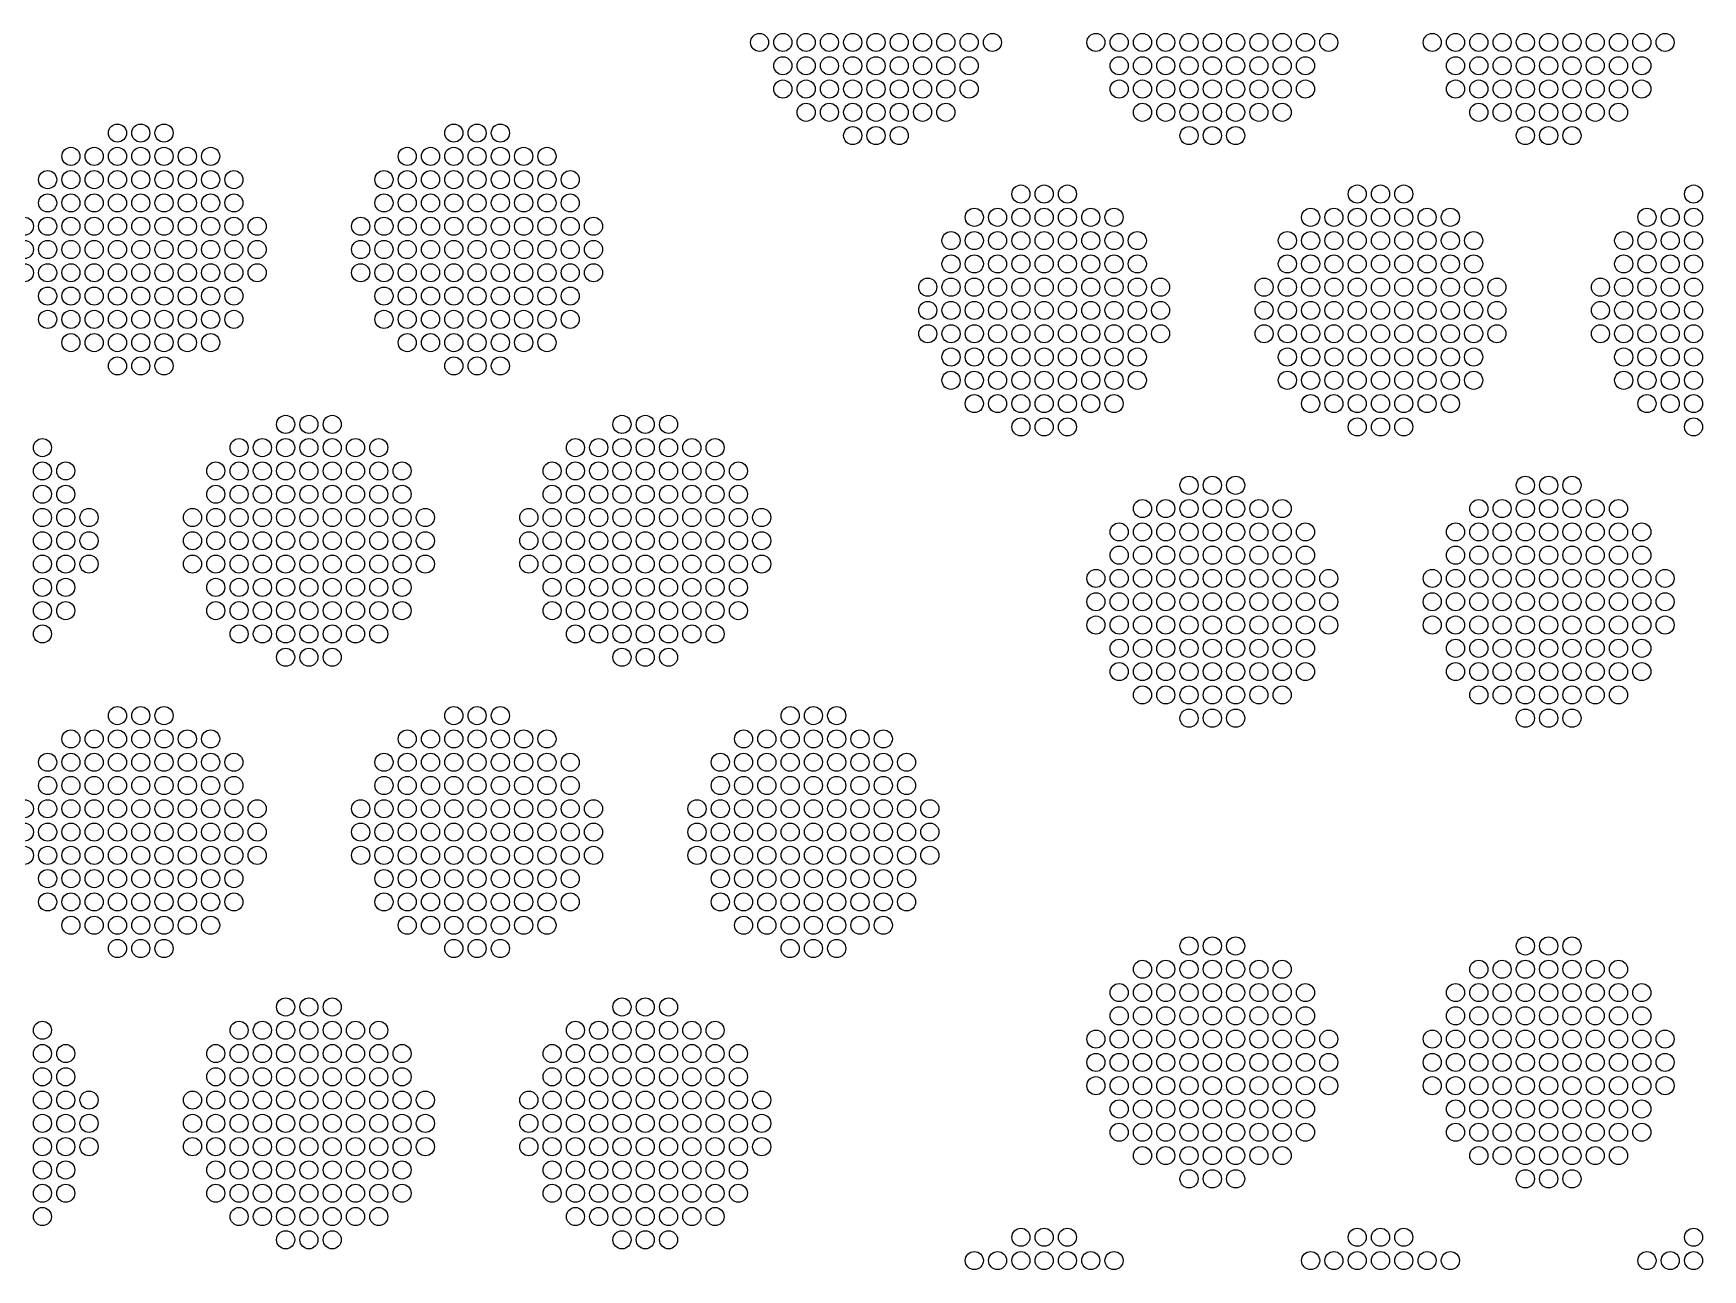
# Model space of a CAD drawing. Extents: x -49 to 54, y -38 to 38.
# Drawn here: x 34.96 to 41.41, y -18.97 to -14.19 of the extents above; entities that cross this region are included whole.
import ezdxf

# ---------------------------------------------------------------- set-up
doc = ezdxf.new("R2010")
doc.units = 0
doc.layers.add('LOWER_ELECTRODE', color=1, linetype='CONTINUOUS')

msp = doc.modelspace()

# ---------------------------------------------------------------- linework, layer by layer
at = {"layer": 'LOWER_ELECTRODE'}
for centre in [(37.7639, -14.2284), (37.8539, -14.2284), (37.9439, -14.2284), (38.0339, -14.2284), (38.1239, -14.2284), (38.2139, -14.2284), (38.3039, -14.2284), (38.3939, -14.2284), (38.4839, -14.2284), (38.5739, -14.2284), (38.6639, -14.2284), (39.0639, -14.2284), (39.1539, -14.2284), (39.2439, -14.2284), (39.3339, -14.2284), (39.4239, -14.2284), (39.5139, -14.2284), (39.6039, -14.2284), (39.6939, -14.2284), (39.7839, -14.2284), (39.8739, -14.2284), (39.9639, -14.2284), (40.3639, -14.2284), (40.4539, -14.2284), (40.5439, -14.2284), (40.6339, -14.2284), (40.7239, -14.2284), (40.8139, -14.2284), (40.9039, -14.2284), (40.9939, -14.2284), (41.0839, -14.2284), (41.1739, -14.2284), (41.2639, -14.2284), (37.8539, -14.3184), (37.9439, -14.3184), (38.0339, -14.3184), (38.1239, -14.3184), (38.2139, -14.3184), (38.3039, -14.3184), (38.3939, -14.3184), (38.4839, -14.3184), (38.5739, -14.3184), (39.1539, -14.3184), (39.2439, -14.3184), (39.3339, -14.3184), (39.4239, -14.3184), (39.5139, -14.3184), (39.6039, -14.3184), (39.6939, -14.3184), (39.7839, -14.3184), (39.8739, -14.3184), (40.4539, -14.3184), (40.5439, -14.3184), (40.6339, -14.3184), (40.7239, -14.3184), (40.8139, -14.3184), (40.9039, -14.3184), (40.9939, -14.3184), (41.0839, -14.3184), (41.1739, -14.3184), (37.8539, -14.4084), (37.9439, -14.4084), (38.0339, -14.4084), (38.1239, -14.4084), (38.2139, -14.4084), (38.3039, -14.4084), (38.3939, -14.4084), (38.4839, -14.4084), (38.5739, -14.4084), (39.1539, -14.4084), (39.2439, -14.4084), (39.3339, -14.4084), (39.4239, -14.4084), (39.5139, -14.4084), (39.6039, -14.4084), (39.6939, -14.4084), (39.7839, -14.4084), (39.8739, -14.4084), (40.4539, -14.4084), (40.5439, -14.4084), (40.6339, -14.4084), (40.7239, -14.4084), (40.8139, -14.4084), (40.9039, -14.4084), (40.9939, -14.4084), (41.0839, -14.4084), (41.1739, -14.4084), (37.9439, -14.4984), (38.0339, -14.4984), (38.1239, -14.4984), (38.2139, -14.4984), (38.3039, -14.4984), (38.3939, -14.4984), (38.4839, -14.4984), (39.2439, -14.4984), (39.3339, -14.4984), (39.4239, -14.4984), (39.5139, -14.4984), (39.6039, -14.4984), (39.6939, -14.4984), (39.7839, -14.4984), (40.5439, -14.4984), (40.6339, -14.4984), (40.7239, -14.4984), (40.8139, -14.4984), (40.9039, -14.4984), (40.9939, -14.4984), (41.0839, -14.4984), (35.2821, -14.5786), (35.3721, -14.5786), (35.4621, -14.5786), (36.5821, -14.5786), (36.6721, -14.5786), (36.7621, -14.5786), (38.1239, -14.5884), (38.2139, -14.5884), (38.3039, -14.5884), (39.4239, -14.5884), (39.5139, -14.5884), (39.6039, -14.5884), (40.7239, -14.5884), (40.8139, -14.5884), (40.9039, -14.5884), (35.1021, -14.6686), (35.1921, -14.6686), (35.2821, -14.6686), (35.3721, -14.6686), (35.4621, -14.6686), (35.5521, -14.6686), (35.6421, -14.6686), (36.4021, -14.6686), (36.4921, -14.6686), (36.5821, -14.6686), (36.6721, -14.6686), (36.7621, -14.6686), (36.8521, -14.6686), (36.9421, -14.6686), (35.0121, -14.7586), (35.1021, -14.7586), (35.1921, -14.7586), (35.2821, -14.7586), (35.3721, -14.7586), (35.4621, -14.7586), (35.5521, -14.7586), (35.6421, -14.7586), (35.7321, -14.7586), (36.3121, -14.7586), (36.4021, -14.7586), (36.4921, -14.7586), (36.5821, -14.7586), (36.6721, -14.7586), (36.7621, -14.7586), (36.8521, -14.7586), (36.9421, -14.7586), (37.0321, -14.7586), (35.0121, -14.8486), (35.1021, -14.8486), (35.1921, -14.8486), (35.2821, -14.8486), (35.3721, -14.8486), (35.4621, -14.8486), (35.5521, -14.8486), (35.6421, -14.8486), (35.7321, -14.8486), (36.3121, -14.8486), (36.4021, -14.8486), (36.4921, -14.8486), (36.5821, -14.8486), (36.6721, -14.8486), (36.7621, -14.8486), (36.8521, -14.8486), (36.9421, -14.8486), (37.0321, -14.8486), (38.7739, -14.8142), (38.8639, -14.8142), (38.9539, -14.8142), (40.0739, -14.8142), (40.1639, -14.8142), (40.2539, -14.8142), (41.3739, -14.8142), (34.9221, -14.9386), (35.0121, -14.9386), (35.1021, -14.9386), (35.1921, -14.9386), (35.2821, -14.9386), (35.3721, -14.9386), (35.4621, -14.9386), (35.5521, -14.9386), (35.6421, -14.9386), (35.7321, -14.9386), (35.8221, -14.9386), (36.2221, -14.9386), (36.3121, -14.9386), (36.4021, -14.9386), (36.4921, -14.9386), (36.5821, -14.9386), (36.6721, -14.9386), (36.7621, -14.9386), (36.8521, -14.9386), (36.9421, -14.9386), (37.0321, -14.9386), (37.1221, -14.9386), (38.5939, -14.9042), (38.6839, -14.9042), (38.7739, -14.9042), (38.8639, -14.9042), (38.9539, -14.9042), (39.0439, -14.9042), (39.1339, -14.9042), (39.8939, -14.9042), (39.9839, -14.9042), (40.0739, -14.9042), (40.1639, -14.9042), (40.2539, -14.9042), (40.3439, -14.9042), (40.4339, -14.9042), (41.1939, -14.9042), (41.2839, -14.9042), (41.3739, -14.9042), (38.5039, -14.9942), (38.5939, -14.9942), (38.6839, -14.9942), (38.7739, -14.9942), (38.8639, -14.9942), (38.9539, -14.9942), (39.0439, -14.9942), (39.1339, -14.9942), (39.2239, -14.9942), (39.8039, -14.9942), (39.8939, -14.9942), (39.9839, -14.9942), (40.0739, -14.9942), (40.1639, -14.9942), (40.2539, -14.9942), (40.3439, -14.9942), (40.4339, -14.9942), (40.5239, -14.9942), (41.1039, -14.9942), (41.1939, -14.9942), (41.2839, -14.9942), (41.3739, -14.9942), (34.9221, -15.0286), (35.0121, -15.0286), (35.1021, -15.0286), (35.1921, -15.0286), (35.2821, -15.0286), (35.3721, -15.0286), (35.4621, -15.0286), (35.5521, -15.0286), (35.6421, -15.0286), (35.7321, -15.0286), (35.8221, -15.0286), (36.2221, -15.0286), (36.3121, -15.0286), (36.4021, -15.0286), (36.4921, -15.0286), (36.5821, -15.0286), (36.6721, -15.0286), (36.7621, -15.0286), (36.8521, -15.0286), (36.9421, -15.0286), (37.0321, -15.0286), (37.1221, -15.0286), (34.9221, -15.1186), (35.0121, -15.1186), (35.1021, -15.1186), (35.1921, -15.1186), (35.2821, -15.1186), (35.3721, -15.1186), (35.4621, -15.1186), (35.5521, -15.1186), (35.6421, -15.1186), (35.7321, -15.1186), (35.8221, -15.1186), (36.2221, -15.1186), (36.3121, -15.1186), (36.4021, -15.1186), (36.4921, -15.1186), (36.5821, -15.1186), (36.6721, -15.1186), (36.7621, -15.1186), (36.8521, -15.1186), (36.9421, -15.1186), (37.0321, -15.1186), (37.1221, -15.1186), (38.5039, -15.0842), (38.5939, -15.0842), (38.6839, -15.0842), (38.7739, -15.0842), (38.8639, -15.0842), (38.9539, -15.0842), (39.0439, -15.0842), (39.1339, -15.0842), (39.2239, -15.0842), (39.8039, -15.0842), (39.8939, -15.0842), (39.9839, -15.0842), (40.0739, -15.0842), (40.1639, -15.0842), (40.2539, -15.0842), (40.3439, -15.0842), (40.4339, -15.0842), (40.5239, -15.0842), (41.1039, -15.0842), (41.1939, -15.0842), (41.2839, -15.0842), (41.3739, -15.0842), (38.4139, -15.1742), (38.5039, -15.1742), (38.5939, -15.1742), (38.6839, -15.1742), (38.7739, -15.1742), (38.8639, -15.1742), (38.9539, -15.1742), (39.0439, -15.1742), (39.1339, -15.1742), (39.2239, -15.1742), (39.3139, -15.1742), (39.7139, -15.1742), (39.8039, -15.1742), (39.8939, -15.1742), (39.9839, -15.1742), (40.0739, -15.1742), (40.1639, -15.1742), (40.2539, -15.1742), (40.3439, -15.1742), (40.4339, -15.1742), (40.5239, -15.1742), (40.6139, -15.1742), (41.0139, -15.1742), (41.1039, -15.1742), (41.1939, -15.1742), (41.2839, -15.1742), (41.3739, -15.1742), (35.0121, -15.2086), (35.1021, -15.2086), (35.1921, -15.2086), (35.2821, -15.2086), (35.3721, -15.2086), (35.4621, -15.2086), (35.5521, -15.2086), (35.6421, -15.2086), (35.7321, -15.2086), (36.3121, -15.2086), (36.4021, -15.2086), (36.4921, -15.2086), (36.5821, -15.2086), (36.6721, -15.2086), (36.7621, -15.2086), (36.8521, -15.2086), (36.9421, -15.2086), (37.0321, -15.2086), (35.0121, -15.2986), (35.1021, -15.2986), (35.1921, -15.2986), (35.2821, -15.2986), (35.3721, -15.2986), (35.4621, -15.2986), (35.5521, -15.2986), (35.6421, -15.2986), (35.7321, -15.2986), (36.3121, -15.2986), (36.4021, -15.2986), (36.4921, -15.2986), (36.5821, -15.2986), (36.6721, -15.2986), (36.7621, -15.2986), (36.8521, -15.2986), (36.9421, -15.2986), (37.0321, -15.2986), (38.4139, -15.2642), (38.5039, -15.2642), (38.5939, -15.2642), (38.6839, -15.2642), (38.7739, -15.2642), (38.8639, -15.2642), (38.9539, -15.2642), (39.0439, -15.2642), (39.1339, -15.2642), (39.2239, -15.2642), (39.3139, -15.2642), (39.7139, -15.2642), (39.8039, -15.2642), (39.8939, -15.2642), (39.9839, -15.2642), (40.0739, -15.2642), (40.1639, -15.2642), (40.2539, -15.2642), (40.3439, -15.2642), (40.4339, -15.2642), (40.5239, -15.2642), (40.6139, -15.2642), (41.0139, -15.2642), (41.1039, -15.2642), (41.1939, -15.2642), (41.2839, -15.2642), (41.3739, -15.2642), (35.1021, -15.3886), (35.1921, -15.3886), (35.2821, -15.3886), (35.3721, -15.3886), (35.4621, -15.3886), (35.5521, -15.3886), (35.6421, -15.3886), (36.4021, -15.3886), (36.4921, -15.3886), (36.5821, -15.3886), (36.6721, -15.3886), (36.7621, -15.3886), (36.8521, -15.3886), (36.9421, -15.3886), (38.4139, -15.3542), (38.5039, -15.3542), (38.5939, -15.3542), (38.6839, -15.3542), (38.7739, -15.3542), (38.8639, -15.3542), (38.9539, -15.3542), (39.0439, -15.3542), (39.1339, -15.3542), (39.2239, -15.3542), (39.3139, -15.3542), (39.7139, -15.3542), (39.8039, -15.3542), (39.8939, -15.3542), (39.9839, -15.3542), (40.0739, -15.3542), (40.1639, -15.3542), (40.2539, -15.3542), (40.3439, -15.3542), (40.4339, -15.3542), (40.5239, -15.3542), (40.6139, -15.3542), (41.0139, -15.3542), (41.1039, -15.3542), (41.1939, -15.3542), (41.2839, -15.3542), (41.3739, -15.3542), (38.5039, -15.4442), (38.5939, -15.4442), (38.6839, -15.4442), (38.7739, -15.4442), (38.8639, -15.4442), (38.9539, -15.4442), (39.0439, -15.4442), (39.1339, -15.4442), (39.2239, -15.4442), (39.8039, -15.4442), (39.8939, -15.4442), (39.9839, -15.4442), (40.0739, -15.4442), (40.1639, -15.4442), (40.2539, -15.4442), (40.3439, -15.4442), (40.4339, -15.4442), (40.5239, -15.4442), (41.1039, -15.4442), (41.1939, -15.4442), (41.2839, -15.4442), (41.3739, -15.4442), (35.2821, -15.4786), (35.3721, -15.4786), (35.4621, -15.4786), (36.5821, -15.4786), (36.6721, -15.4786), (36.7621, -15.4786), (38.5039, -15.5342), (38.5939, -15.5342), (38.6839, -15.5342), (38.7739, -15.5342), (38.8639, -15.5342), (38.9539, -15.5342), (39.0439, -15.5342), (39.1339, -15.5342), (39.2239, -15.5342), (39.8039, -15.5342), (39.8939, -15.5342), (39.9839, -15.5342), (40.0739, -15.5342), (40.1639, -15.5342), (40.2539, -15.5342), (40.3439, -15.5342), (40.4339, -15.5342), (40.5239, -15.5342), (41.1039, -15.5342), (41.1939, -15.5342), (41.2839, -15.5342), (41.3739, -15.5342), (38.5939, -15.6242), (38.6839, -15.6242), (38.7739, -15.6242), (38.8639, -15.6242), (38.9539, -15.6242), (39.0439, -15.6242), (39.1339, -15.6242), (39.8939, -15.6242), (39.9839, -15.6242), (40.0739, -15.6242), (40.1639, -15.6242), (40.2539, -15.6242), (40.3439, -15.6242), (40.4339, -15.6242), (41.1939, -15.6242), (41.2839, -15.6242), (41.3739, -15.6242), (35.9321, -15.7044), (36.0221, -15.7044), (36.1121, -15.7044), (37.2321, -15.7044), (37.3221, -15.7044), (37.4121, -15.7044), (38.7739, -15.7142), (38.8639, -15.7142), (38.9539, -15.7142), (40.0739, -15.7142), (40.1639, -15.7142), (40.2539, -15.7142), (41.3739, -15.7142), (34.9921, -15.7944), (35.7521, -15.7944), (35.8421, -15.7944), (35.9321, -15.7944), (36.0221, -15.7944), (36.1121, -15.7944), (36.2021, -15.7944), (36.2921, -15.7944), (37.0521, -15.7944), (37.1421, -15.7944), (37.2321, -15.7944), (37.3221, -15.7944), (37.4121, -15.7944), (37.5021, -15.7944), (37.5921, -15.7944), (34.9921, -15.8844), (35.0821, -15.8844), (35.6621, -15.8844), (35.7521, -15.8844), (35.8421, -15.8844), (35.9321, -15.8844), (36.0221, -15.8844), (36.1121, -15.8844), (36.2021, -15.8844), (36.2921, -15.8844), (36.3821, -15.8844), (36.9621, -15.8844), (37.0521, -15.8844), (37.1421, -15.8844), (37.2321, -15.8844), (37.3221, -15.8844), (37.4121, -15.8844), (37.5021, -15.8844), (37.5921, -15.8844), (37.6821, -15.8844), (39.4239, -15.94), (39.5139, -15.94), (39.6039, -15.94), (40.7239, -15.94), (40.8139, -15.94), (40.9039, -15.94), (34.9921, -15.9744), (35.0821, -15.9744), (35.6621, -15.9744), (35.7521, -15.9744), (35.8421, -15.9744), (35.9321, -15.9744), (36.0221, -15.9744), (36.1121, -15.9744), (36.2021, -15.9744), (36.2921, -15.9744), (36.3821, -15.9744), (36.9621, -15.9744), (37.0521, -15.9744), (37.1421, -15.9744), (37.2321, -15.9744), (37.3221, -15.9744), (37.4121, -15.9744), (37.5021, -15.9744), (37.5921, -15.9744), (37.6821, -15.9744), (39.2439, -16.03), (39.3339, -16.03), (39.4239, -16.03), (39.5139, -16.03), (39.6039, -16.03), (39.6939, -16.03), (39.7839, -16.03), (40.5439, -16.03), (40.6339, -16.03), (40.7239, -16.03), (40.8139, -16.03), (40.9039, -16.03), (40.9939, -16.03), (41.0839, -16.03), (34.9921, -16.0644), (35.0821, -16.0644), (35.1721, -16.0644), (35.5721, -16.0644), (35.6621, -16.0644), (35.7521, -16.0644), (35.8421, -16.0644), (35.9321, -16.0644), (36.0221, -16.0644), (36.1121, -16.0644), (36.2021, -16.0644), (36.2921, -16.0644), (36.3821, -16.0644), (36.4721, -16.0644), (36.8721, -16.0644), (36.9621, -16.0644), (37.0521, -16.0644), (37.1421, -16.0644), (37.2321, -16.0644), (37.3221, -16.0644), (37.4121, -16.0644), (37.5021, -16.0644), (37.5921, -16.0644), (37.6821, -16.0644), (37.7721, -16.0644), (34.9921, -16.1544), (35.0821, -16.1544), (35.1721, -16.1544), (35.5721, -16.1544), (35.6621, -16.1544), (35.7521, -16.1544), (35.8421, -16.1544), (35.9321, -16.1544), (36.0221, -16.1544), (36.1121, -16.1544), (36.2021, -16.1544), (36.2921, -16.1544), (36.3821, -16.1544), (36.4721, -16.1544), (36.8721, -16.1544), (36.9621, -16.1544), (37.0521, -16.1544), (37.1421, -16.1544), (37.2321, -16.1544), (37.3221, -16.1544), (37.4121, -16.1544), (37.5021, -16.1544), (37.5921, -16.1544), (37.6821, -16.1544), (37.7721, -16.1544), (39.1539, -16.12), (39.2439, -16.12), (39.3339, -16.12), (39.4239, -16.12), (39.5139, -16.12), (39.6039, -16.12), (39.6939, -16.12), (39.7839, -16.12), (39.8739, -16.12), (40.4539, -16.12), (40.5439, -16.12), (40.6339, -16.12), (40.7239, -16.12), (40.8139, -16.12), (40.9039, -16.12), (40.9939, -16.12), (41.0839, -16.12), (41.1739, -16.12), (39.1539, -16.21), (39.2439, -16.21), (39.3339, -16.21), (39.4239, -16.21), (39.5139, -16.21), (39.6039, -16.21), (39.6939, -16.21), (39.7839, -16.21), (39.8739, -16.21), (40.4539, -16.21), (40.5439, -16.21), (40.6339, -16.21), (40.7239, -16.21), (40.8139, -16.21), (40.9039, -16.21), (40.9939, -16.21), (41.0839, -16.21), (41.1739, -16.21), (34.9921, -16.2444), (35.0821, -16.2444), (35.1721, -16.2444), (35.5721, -16.2444), (35.6621, -16.2444), (35.7521, -16.2444), (35.8421, -16.2444), (35.9321, -16.2444), (36.0221, -16.2444), (36.1121, -16.2444), (36.2021, -16.2444), (36.2921, -16.2444), (36.3821, -16.2444), (36.4721, -16.2444), (36.8721, -16.2444), (36.9621, -16.2444), (37.0521, -16.2444), (37.1421, -16.2444), (37.2321, -16.2444), (37.3221, -16.2444), (37.4121, -16.2444), (37.5021, -16.2444), (37.5921, -16.2444), (37.6821, -16.2444), (37.7721, -16.2444), (34.9921, -16.3344), (35.0821, -16.3344), (35.6621, -16.3344), (35.7521, -16.3344), (35.8421, -16.3344), (35.9321, -16.3344), (36.0221, -16.3344), (36.1121, -16.3344), (36.2021, -16.3344), (36.2921, -16.3344), (36.3821, -16.3344), (36.9621, -16.3344), (37.0521, -16.3344), (37.1421, -16.3344), (37.2321, -16.3344), (37.3221, -16.3344), (37.4121, -16.3344), (37.5021, -16.3344), (37.5921, -16.3344), (37.6821, -16.3344), (39.0639, -16.3), (39.1539, -16.3), (39.2439, -16.3), (39.3339, -16.3), (39.4239, -16.3), (39.5139, -16.3), (39.6039, -16.3), (39.6939, -16.3), (39.7839, -16.3), (39.8739, -16.3), (39.9639, -16.3), (40.3639, -16.3), (40.4539, -16.3), (40.5439, -16.3), (40.6339, -16.3), (40.7239, -16.3), (40.8139, -16.3), (40.9039, -16.3), (40.9939, -16.3), (41.0839, -16.3), (41.1739, -16.3), (41.2639, -16.3), (39.0639, -16.39), (39.1539, -16.39), (39.2439, -16.39), (39.3339, -16.39), (39.4239, -16.39), (39.5139, -16.39), (39.6039, -16.39), (39.6939, -16.39), (39.7839, -16.39), (39.8739, -16.39), (39.9639, -16.39), (40.3639, -16.39), (40.4539, -16.39), (40.5439, -16.39), (40.6339, -16.39), (40.7239, -16.39), (40.8139, -16.39), (40.9039, -16.39), (40.9939, -16.39), (41.0839, -16.39), (41.1739, -16.39), (41.2639, -16.39), (34.9921, -16.4244), (35.0821, -16.4244), (35.6621, -16.4244), (35.7521, -16.4244), (35.8421, -16.4244), (35.9321, -16.4244), (36.0221, -16.4244), (36.1121, -16.4244), (36.2021, -16.4244), (36.2921, -16.4244), (36.3821, -16.4244), (36.9621, -16.4244), (37.0521, -16.4244), (37.1421, -16.4244), (37.2321, -16.4244), (37.3221, -16.4244), (37.4121, -16.4244), (37.5021, -16.4244), (37.5921, -16.4244), (37.6821, -16.4244), (39.0639, -16.48), (39.1539, -16.48), (39.2439, -16.48), (39.3339, -16.48), (39.4239, -16.48), (39.5139, -16.48), (39.6039, -16.48), (39.6939, -16.48), (39.7839, -16.48), (39.8739, -16.48), (39.9639, -16.48), (40.3639, -16.48), (40.4539, -16.48), (40.5439, -16.48), (40.6339, -16.48), (40.7239, -16.48), (40.8139, -16.48), (40.9039, -16.48), (40.9939, -16.48), (41.0839, -16.48), (41.1739, -16.48), (41.2639, -16.48), (34.9921, -16.5144), (35.7521, -16.5144), (35.8421, -16.5144), (35.9321, -16.5144), (36.0221, -16.5144), (36.1121, -16.5144), (36.2021, -16.5144), (36.2921, -16.5144), (37.0521, -16.5144), (37.1421, -16.5144), (37.2321, -16.5144), (37.3221, -16.5144), (37.4121, -16.5144), (37.5021, -16.5144), (37.5921, -16.5144), (35.9321, -16.6044), (36.0221, -16.6044), (36.1121, -16.6044), (37.2321, -16.6044), (37.3221, -16.6044), (37.4121, -16.6044), (39.1539, -16.57), (39.2439, -16.57), (39.3339, -16.57), (39.4239, -16.57), (39.5139, -16.57), (39.6039, -16.57), (39.6939, -16.57), (39.7839, -16.57), (39.8739, -16.57), (40.4539, -16.57), (40.5439, -16.57), (40.6339, -16.57), (40.7239, -16.57), (40.8139, -16.57), (40.9039, -16.57), (40.9939, -16.57), (41.0839, -16.57), (41.1739, -16.57), (39.1539, -16.66), (39.2439, -16.66), (39.3339, -16.66), (39.4239, -16.66), (39.5139, -16.66), (39.6039, -16.66), (39.6939, -16.66), (39.7839, -16.66), (39.8739, -16.66), (40.4539, -16.66), (40.5439, -16.66), (40.6339, -16.66), (40.7239, -16.66), (40.8139, -16.66), (40.9039, -16.66), (40.9939, -16.66), (41.0839, -16.66), (41.1739, -16.66), (39.2439, -16.75), (39.3339, -16.75), (39.4239, -16.75), (39.5139, -16.75), (39.6039, -16.75), (39.6939, -16.75), (39.7839, -16.75), (40.5439, -16.75), (40.6339, -16.75), (40.7239, -16.75), (40.8139, -16.75), (40.9039, -16.75), (40.9939, -16.75), (41.0839, -16.75), (35.2821, -16.8302), (35.3721, -16.8302), (35.4621, -16.8302), (36.5821, -16.8302), (36.6721, -16.8302), (36.7621, -16.8302), (37.8821, -16.8302), (37.9721, -16.8302), (38.0621, -16.8302), (39.4239, -16.84), (39.5139, -16.84), (39.6039, -16.84), (40.7239, -16.84), (40.8139, -16.84), (40.9039, -16.84), (35.1021, -16.9202), (35.1921, -16.9202), (35.2821, -16.9202), (35.3721, -16.9202), (35.4621, -16.9202), (35.5521, -16.9202), (35.6421, -16.9202), (36.4021, -16.9202), (36.4921, -16.9202), (36.5821, -16.9202), (36.6721, -16.9202), (36.7621, -16.9202), (36.8521, -16.9202), (36.9421, -16.9202), (37.7021, -16.9202), (37.7921, -16.9202), (37.8821, -16.9202), (37.9721, -16.9202), (38.0621, -16.9202), (38.1521, -16.9202), (38.2421, -16.9202), (35.0121, -17.0102), (35.1021, -17.0102), (35.1921, -17.0102), (35.2821, -17.0102), (35.3721, -17.0102), (35.4621, -17.0102), (35.5521, -17.0102), (35.6421, -17.0102), (35.7321, -17.0102), (36.3121, -17.0102), (36.4021, -17.0102), (36.4921, -17.0102), (36.5821, -17.0102), (36.6721, -17.0102), (36.7621, -17.0102), (36.8521, -17.0102), (36.9421, -17.0102), (37.0321, -17.0102), (37.6121, -17.0102), (37.7021, -17.0102), (37.7921, -17.0102), (37.8821, -17.0102), (37.9721, -17.0102), (38.0621, -17.0102), (38.1521, -17.0102), (38.2421, -17.0102), (38.3321, -17.0102), (35.0121, -17.1002), (35.1021, -17.1002), (35.1921, -17.1002), (35.2821, -17.1002), (35.3721, -17.1002), (35.4621, -17.1002), (35.5521, -17.1002), (35.6421, -17.1002), (35.7321, -17.1002), (36.3121, -17.1002), (36.4021, -17.1002), (36.4921, -17.1002), (36.5821, -17.1002), (36.6721, -17.1002), (36.7621, -17.1002), (36.8521, -17.1002), (36.9421, -17.1002), (37.0321, -17.1002), (37.6121, -17.1002), (37.7021, -17.1002), (37.7921, -17.1002), (37.8821, -17.1002), (37.9721, -17.1002), (38.0621, -17.1002), (38.1521, -17.1002), (38.2421, -17.1002), (38.3321, -17.1002), (34.9221, -17.1902), (35.0121, -17.1902), (35.1021, -17.1902), (35.1921, -17.1902), (35.2821, -17.1902), (35.3721, -17.1902), (35.4621, -17.1902), (35.5521, -17.1902), (35.6421, -17.1902), (35.7321, -17.1902), (35.8221, -17.1902), (36.2221, -17.1902), (36.3121, -17.1902), (36.4021, -17.1902), (36.4921, -17.1902), (36.5821, -17.1902), (36.6721, -17.1902), (36.7621, -17.1902), (36.8521, -17.1902), (36.9421, -17.1902), (37.0321, -17.1902), (37.1221, -17.1902), (37.5221, -17.1902), (37.6121, -17.1902), (37.7021, -17.1902), (37.7921, -17.1902), (37.8821, -17.1902), (37.9721, -17.1902), (38.0621, -17.1902), (38.1521, -17.1902), (38.2421, -17.1902), (38.3321, -17.1902), (38.4221, -17.1902), (34.9221, -17.2802), (35.0121, -17.2802), (35.1021, -17.2802), (35.1921, -17.2802), (35.2821, -17.2802), (35.3721, -17.2802), (35.4621, -17.2802), (35.5521, -17.2802), (35.6421, -17.2802), (35.7321, -17.2802), (35.8221, -17.2802), (36.2221, -17.2802), (36.3121, -17.2802), (36.4021, -17.2802), (36.4921, -17.2802), (36.5821, -17.2802), (36.6721, -17.2802), (36.7621, -17.2802), (36.8521, -17.2802), (36.9421, -17.2802), (37.0321, -17.2802), (37.1221, -17.2802), (37.5221, -17.2802), (37.6121, -17.2802), (37.7021, -17.2802), (37.7921, -17.2802), (37.8821, -17.2802), (37.9721, -17.2802), (38.0621, -17.2802), (38.1521, -17.2802), (38.2421, -17.2802), (38.3321, -17.2802), (38.4221, -17.2802), (34.9221, -17.3702), (35.0121, -17.3702), (35.1021, -17.3702), (35.1921, -17.3702), (35.2821, -17.3702), (35.3721, -17.3702), (35.4621, -17.3702), (35.5521, -17.3702), (35.6421, -17.3702), (35.7321, -17.3702), (35.8221, -17.3702), (36.2221, -17.3702), (36.3121, -17.3702), (36.4021, -17.3702), (36.4921, -17.3702), (36.5821, -17.3702), (36.6721, -17.3702), (36.7621, -17.3702), (36.8521, -17.3702), (36.9421, -17.3702), (37.0321, -17.3702), (37.1221, -17.3702), (37.5221, -17.3702), (37.6121, -17.3702), (37.7021, -17.3702), (37.7921, -17.3702), (37.8821, -17.3702), (37.9721, -17.3702), (38.0621, -17.3702), (38.1521, -17.3702), (38.2421, -17.3702), (38.3321, -17.3702), (38.4221, -17.3702), (35.0121, -17.4602), (35.1021, -17.4602), (35.1921, -17.4602), (35.2821, -17.4602), (35.3721, -17.4602), (35.4621, -17.4602), (35.5521, -17.4602), (35.6421, -17.4602), (35.7321, -17.4602), (36.3121, -17.4602), (36.4021, -17.4602), (36.4921, -17.4602), (36.5821, -17.4602), (36.6721, -17.4602), (36.7621, -17.4602), (36.8521, -17.4602), (36.9421, -17.4602), (37.0321, -17.4602), (37.6121, -17.4602), (37.7021, -17.4602), (37.7921, -17.4602), (37.8821, -17.4602), (37.9721, -17.4602), (38.0621, -17.4602), (38.1521, -17.4602), (38.2421, -17.4602), (38.3321, -17.4602), (35.0121, -17.5502), (35.1021, -17.5502), (35.1921, -17.5502), (35.2821, -17.5502), (35.3721, -17.5502), (35.4621, -17.5502), (35.5521, -17.5502), (35.6421, -17.5502), (35.7321, -17.5502), (36.3121, -17.5502), (36.4021, -17.5502), (36.4921, -17.5502), (36.5821, -17.5502), (36.6721, -17.5502), (36.7621, -17.5502), (36.8521, -17.5502), (36.9421, -17.5502), (37.0321, -17.5502), (37.6121, -17.5502), (37.7021, -17.5502), (37.7921, -17.5502), (37.8821, -17.5502), (37.9721, -17.5502), (38.0621, -17.5502), (38.1521, -17.5502), (38.2421, -17.5502), (38.3321, -17.5502), (35.1021, -17.6402), (35.1921, -17.6402), (35.2821, -17.6402), (35.3721, -17.6402), (35.4621, -17.6402), (35.5521, -17.6402), (35.6421, -17.6402), (36.4021, -17.6402), (36.4921, -17.6402), (36.5821, -17.6402), (36.6721, -17.6402), (36.7621, -17.6402), (36.8521, -17.6402), (36.9421, -17.6402), (37.7021, -17.6402), (37.7921, -17.6402), (37.8821, -17.6402), (37.9721, -17.6402), (38.0621, -17.6402), (38.1521, -17.6402), (38.2421, -17.6402), (35.2821, -17.7302), (35.3721, -17.7302), (35.4621, -17.7302), (36.5821, -17.7302), (36.6721, -17.7302), (36.7621, -17.7302), (37.8821, -17.7302), (37.9721, -17.7302), (38.0621, -17.7302), (39.4239, -17.7204), (39.5139, -17.7204), (39.6039, -17.7204), (40.7239, -17.7204), (40.8139, -17.7204), (40.9039, -17.7204), (39.2439, -17.8104), (39.3339, -17.8104), (39.4239, -17.8104), (39.5139, -17.8104), (39.6039, -17.8104), (39.6939, -17.8104), (39.7839, -17.8104), (40.5439, -17.8104), (40.6339, -17.8104), (40.7239, -17.8104), (40.8139, -17.8104), (40.9039, -17.8104), (40.9939, -17.8104), (41.0839, -17.8104), (39.1539, -17.9004), (39.2439, -17.9004), (39.3339, -17.9004), (39.4239, -17.9004), (39.5139, -17.9004), (39.6039, -17.9004), (39.6939, -17.9004), (39.7839, -17.9004), (39.8739, -17.9004), (40.4539, -17.9004), (40.5439, -17.9004), (40.6339, -17.9004), (40.7239, -17.9004), (40.8139, -17.9004), (40.9039, -17.9004), (40.9939, -17.9004), (41.0839, -17.9004), (41.1739, -17.9004), (35.9321, -17.9561), (36.0221, -17.9561), (36.1121, -17.9561), (37.2321, -17.9561), (37.3221, -17.9561), (37.4121, -17.9561), (39.1539, -17.9904), (39.2439, -17.9904), (39.3339, -17.9904), (39.4239, -17.9904), (39.5139, -17.9904), (39.6039, -17.9904), (39.6939, -17.9904), (39.7839, -17.9904), (39.8739, -17.9904), (40.4539, -17.9904), (40.5439, -17.9904), (40.6339, -17.9904), (40.7239, -17.9904), (40.8139, -17.9904), (40.9039, -17.9904), (40.9939, -17.9904), (41.0839, -17.9904), (41.1739, -17.9904), (34.9921, -18.0461), (35.7521, -18.0461), (35.8421, -18.0461), (35.9321, -18.0461), (36.0221, -18.0461), (36.1121, -18.0461), (36.2021, -18.0461), (36.2921, -18.0461), (37.0521, -18.0461), (37.1421, -18.0461), (37.2321, -18.0461), (37.3221, -18.0461), (37.4121, -18.0461), (37.5021, -18.0461), (37.5921, -18.0461), (39.0639, -18.0804), (39.1539, -18.0804), (39.2439, -18.0804), (39.3339, -18.0804), (39.4239, -18.0804), (39.5139, -18.0804), (39.6039, -18.0804), (39.6939, -18.0804), (39.7839, -18.0804), (39.8739, -18.0804), (39.9639, -18.0804), (40.3639, -18.0804), (40.4539, -18.0804), (40.5439, -18.0804), (40.6339, -18.0804), (40.7239, -18.0804), (40.8139, -18.0804), (40.9039, -18.0804), (40.9939, -18.0804), (41.0839, -18.0804), (41.1739, -18.0804), (41.2639, -18.0804), (34.9921, -18.1361), (35.0821, -18.1361), (35.6621, -18.1361), (35.7521, -18.1361), (35.8421, -18.1361), (35.9321, -18.1361), (36.0221, -18.1361), (36.1121, -18.1361), (36.2021, -18.1361), (36.2921, -18.1361), (36.3821, -18.1361), (36.9621, -18.1361), (37.0521, -18.1361), (37.1421, -18.1361), (37.2321, -18.1361), (37.3221, -18.1361), (37.4121, -18.1361), (37.5021, -18.1361), (37.5921, -18.1361), (37.6821, -18.1361), (34.9921, -18.2261), (35.0821, -18.2261), (35.6621, -18.2261), (35.7521, -18.2261), (35.8421, -18.2261), (35.9321, -18.2261), (36.0221, -18.2261), (36.1121, -18.2261), (36.2021, -18.2261), (36.2921, -18.2261), (36.3821, -18.2261), (36.9621, -18.2261), (37.0521, -18.2261), (37.1421, -18.2261), (37.2321, -18.2261), (37.3221, -18.2261), (37.4121, -18.2261), (37.5021, -18.2261), (37.5921, -18.2261), (37.6821, -18.2261), (39.0639, -18.1704), (39.1539, -18.1704), (39.2439, -18.1704), (39.3339, -18.1704), (39.4239, -18.1704), (39.5139, -18.1704), (39.6039, -18.1704), (39.6939, -18.1704), (39.7839, -18.1704), (39.8739, -18.1704), (39.9639, -18.1704), (40.3639, -18.1704), (40.4539, -18.1704), (40.5439, -18.1704), (40.6339, -18.1704), (40.7239, -18.1704), (40.8139, -18.1704), (40.9039, -18.1704), (40.9939, -18.1704), (41.0839, -18.1704), (41.1739, -18.1704), (41.2639, -18.1704), (39.0639, -18.2604), (39.1539, -18.2604), (39.2439, -18.2604), (39.3339, -18.2604), (39.4239, -18.2604), (39.5139, -18.2604), (39.6039, -18.2604), (39.6939, -18.2604), (39.7839, -18.2604), (39.8739, -18.2604), (39.9639, -18.2604), (40.3639, -18.2604), (40.4539, -18.2604), (40.5439, -18.2604), (40.6339, -18.2604), (40.7239, -18.2604), (40.8139, -18.2604), (40.9039, -18.2604), (40.9939, -18.2604), (41.0839, -18.2604), (41.1739, -18.2604), (41.2639, -18.2604), (34.9921, -18.3161), (35.0821, -18.3161), (35.1721, -18.3161), (35.5721, -18.3161), (35.6621, -18.3161), (35.7521, -18.3161), (35.8421, -18.3161), (35.9321, -18.3161), (36.0221, -18.3161), (36.1121, -18.3161), (36.2021, -18.3161), (36.2921, -18.3161), (36.3821, -18.3161), (36.4721, -18.3161), (36.8721, -18.3161), (36.9621, -18.3161), (37.0521, -18.3161), (37.1421, -18.3161), (37.2321, -18.3161), (37.3221, -18.3161), (37.4121, -18.3161), (37.5021, -18.3161), (37.5921, -18.3161), (37.6821, -18.3161), (37.7721, -18.3161), (39.1539, -18.3504), (39.2439, -18.3504), (39.3339, -18.3504), (39.4239, -18.3504), (39.5139, -18.3504), (39.6039, -18.3504), (39.6939, -18.3504), (39.7839, -18.3504), (39.8739, -18.3504), (40.4539, -18.3504), (40.5439, -18.3504), (40.6339, -18.3504), (40.7239, -18.3504), (40.8139, -18.3504), (40.9039, -18.3504), (40.9939, -18.3504), (41.0839, -18.3504), (41.1739, -18.3504), (34.9921, -18.4061), (35.0821, -18.4061), (35.1721, -18.4061), (35.5721, -18.4061), (35.6621, -18.4061), (35.7521, -18.4061), (35.8421, -18.4061), (35.9321, -18.4061), (36.0221, -18.4061), (36.1121, -18.4061), (36.2021, -18.4061), (36.2921, -18.4061), (36.3821, -18.4061), (36.4721, -18.4061), (36.8721, -18.4061), (36.9621, -18.4061), (37.0521, -18.4061), (37.1421, -18.4061), (37.2321, -18.4061), (37.3221, -18.4061), (37.4121, -18.4061), (37.5021, -18.4061), (37.5921, -18.4061), (37.6821, -18.4061), (37.7721, -18.4061), (39.1539, -18.4404), (39.2439, -18.4404), (39.3339, -18.4404), (39.4239, -18.4404), (39.5139, -18.4404), (39.6039, -18.4404), (39.6939, -18.4404), (39.7839, -18.4404), (39.8739, -18.4404), (40.4539, -18.4404), (40.5439, -18.4404), (40.6339, -18.4404), (40.7239, -18.4404), (40.8139, -18.4404), (40.9039, -18.4404), (40.9939, -18.4404), (41.0839, -18.4404), (41.1739, -18.4404), (34.9921, -18.4961), (35.0821, -18.4961), (35.1721, -18.4961), (35.5721, -18.4961), (35.6621, -18.4961), (35.7521, -18.4961), (35.8421, -18.4961), (35.9321, -18.4961), (36.0221, -18.4961), (36.1121, -18.4961), (36.2021, -18.4961), (36.2921, -18.4961), (36.3821, -18.4961), (36.4721, -18.4961), (36.8721, -18.4961), (36.9621, -18.4961), (37.0521, -18.4961), (37.1421, -18.4961), (37.2321, -18.4961), (37.3221, -18.4961), (37.4121, -18.4961), (37.5021, -18.4961), (37.5921, -18.4961), (37.6821, -18.4961), (37.7721, -18.4961), (39.2439, -18.5304), (39.3339, -18.5304), (39.4239, -18.5304), (39.5139, -18.5304), (39.6039, -18.5304), (39.6939, -18.5304), (39.7839, -18.5304), (40.5439, -18.5304), (40.6339, -18.5304), (40.7239, -18.5304), (40.8139, -18.5304), (40.9039, -18.5304), (40.9939, -18.5304), (41.0839, -18.5304), (34.9921, -18.5861), (35.0821, -18.5861), (35.6621, -18.5861), (35.7521, -18.5861), (35.8421, -18.5861), (35.9321, -18.5861), (36.0221, -18.5861), (36.1121, -18.5861), (36.2021, -18.5861), (36.2921, -18.5861), (36.3821, -18.5861), (36.9621, -18.5861), (37.0521, -18.5861), (37.1421, -18.5861), (37.2321, -18.5861), (37.3221, -18.5861), (37.4121, -18.5861), (37.5021, -18.5861), (37.5921, -18.5861), (37.6821, -18.5861), (34.9921, -18.6761), (35.0821, -18.6761), (35.6621, -18.6761), (35.7521, -18.6761), (35.8421, -18.6761), (35.9321, -18.6761), (36.0221, -18.6761), (36.1121, -18.6761), (36.2021, -18.6761), (36.2921, -18.6761), (36.3821, -18.6761), (36.9621, -18.6761), (37.0521, -18.6761), (37.1421, -18.6761), (37.2321, -18.6761), (37.3221, -18.6761), (37.4121, -18.6761), (37.5021, -18.6761), (37.5921, -18.6761), (37.6821, -18.6761), (39.4239, -18.6204), (39.5139, -18.6204), (39.6039, -18.6204), (40.7239, -18.6204), (40.8139, -18.6204), (40.9039, -18.6204), (34.9921, -18.7661), (35.7521, -18.7661), (35.8421, -18.7661), (35.9321, -18.7661), (36.0221, -18.7661), (36.1121, -18.7661), (36.2021, -18.7661), (36.2921, -18.7661), (37.0521, -18.7661), (37.1421, -18.7661), (37.2321, -18.7661), (37.3221, -18.7661), (37.4121, -18.7661), (37.5021, -18.7661), (37.5921, -18.7661), (35.9321, -18.8561), (36.0221, -18.8561), (36.1121, -18.8561), (37.2321, -18.8561), (37.3221, -18.8561), (37.4121, -18.8561), (38.7739, -18.8462), (38.8639, -18.8462), (38.9539, -18.8462), (40.0739, -18.8462), (40.1639, -18.8462), (40.2539, -18.8462), (41.3739, -18.8462), (38.5939, -18.9362), (38.6839, -18.9362), (38.7739, -18.9362), (38.8639, -18.9362), (38.9539, -18.9362), (39.0439, -18.9362), (39.1339, -18.9362), (39.8939, -18.9362), (39.9839, -18.9362), (40.0739, -18.9362), (40.1639, -18.9362), (40.2539, -18.9362), (40.3439, -18.9362), (40.4339, -18.9362), (41.1939, -18.9362), (41.2839, -18.9362), (41.3739, -18.9362)]:
    msp.add_circle(centre, 0.035, dxfattribs=at)

doc.saveas('drawing.dxf')
